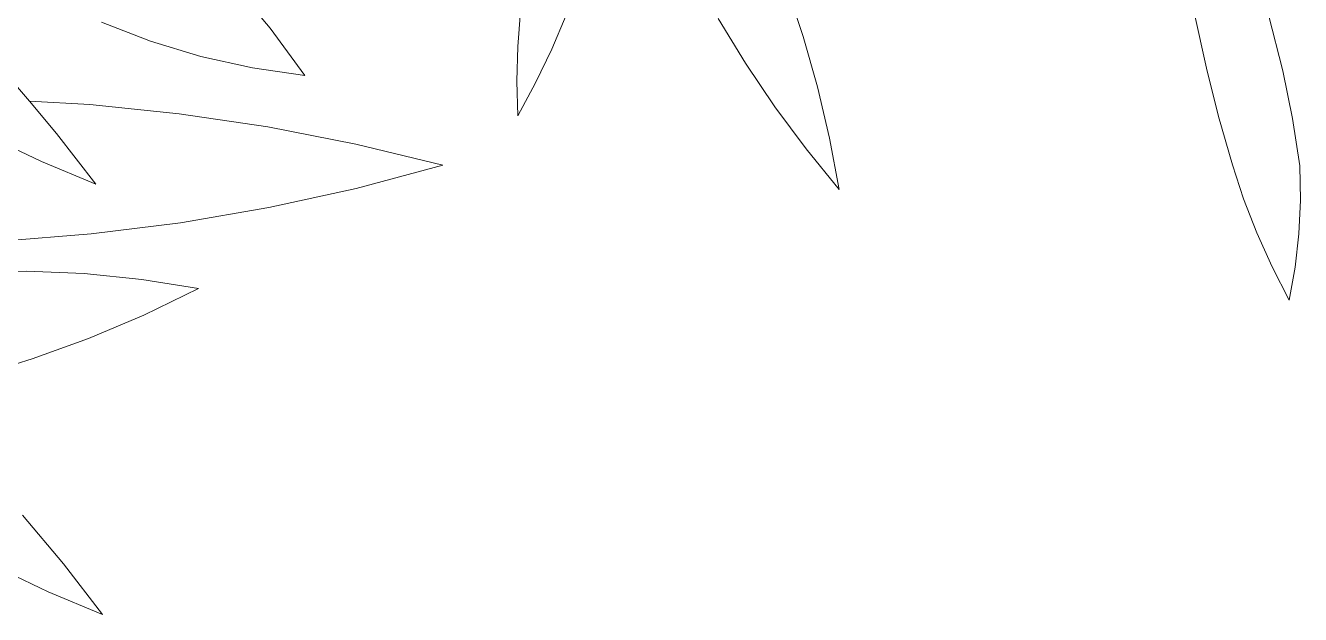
# Model space of a CAD drawing. Header units: millimetres. Extents: x 18 to 174501, y 22 to 24571.
# Drawn here: x 22473.5 to 22754.1, y 16739 to 16868.5 of the extents above; entities that cross this region are included whole.
import ezdxf

# ---------------------------------------------------------------- set-up
doc = ezdxf.new("R2010")
doc.units = ezdxf.units.MM
doc.header["$MEASUREMENT"] = 0
doc.layers.add('Edges', color=7, linetype='Continuous', lineweight=18)

# ---------------------------------------------------------------- blocks, each defined once
blk = doc.blocks.new('BAMBOOPLAN')
at = {"layer": 'Edges'}
for p, q in [((8.0879, -3.5407), (7.9718, -3.4025)), ((9.7645, -3.5666), (9.7123, -3.4097)), ((7.712, -3.5818), (7.5577, -3.5218)), ((8.8668, -3.5982), (8.8753, -3.4883)), ((8.9734, -3.6064), (9.0189, -3.4995)), ((9.5826, -3.6509), (9.4966, -3.5097)), ((11.0324, -3.6659), (10.9934, -3.4917)), ((11.2727, -3.6746), (11.2268, -3.4992)), ((8.1972, -3.689), (8.0879, -3.5407)), ((9.8094, -3.7254), (9.7645, -3.5666)), ((7.8702, -3.6297), (7.712, -3.5818)), ((8.8641, -3.7075), (8.8668, -3.5982)), ((8.9227, -3.712), (8.9734, -3.6064)), ((8.0321, -3.6655), (7.8702, -3.6297)), ((8.1972, -3.689), (8.0321, -3.6655)), ((9.6748, -3.7878), (9.5826, -3.6509)), ((11.0698, -3.8178), (11.0324, -3.6659)), ((11.3029, -3.8244), (11.2727, -3.6746)), ((7.3309, -3.7702), (7.2874, -3.7186)), ((8.8672, -3.8159), (8.8641, -3.7075)), ((8.8672, -3.8159), (8.9227, -3.712)), ((9.8469, -3.8859), (9.8094, -3.7254)), ((7.5205, -3.7809), (7.3309, -3.7702)), ((7.4165, -3.8715), (7.3309, -3.7702)), ((7.8016, -3.8096), (7.5205, -3.7809)), ((9.7731, -3.9201), (9.6748, -3.7878)), ((8.0807, -3.851), (7.8016, -3.8096)), ((11.1137, -3.9696), (11.0698, -3.8178)), ((11.3262, -3.9736), (11.3029, -3.8244)), ((7.3685, -3.9599), (7.2, -3.8791)), ((7.5396, -4.0311), (7.4165, -3.8715)), ((8.3572, -3.905), (8.0807, -3.851)), ((9.877, -4.0476), (9.8469, -3.8859)), ((8.6304, -3.9715), (8.3572, -3.905)), ((9.877, -4.0476), (9.7731, -3.9201)), ((7.5396, -4.0311), (7.3685, -3.9599)), ((8.6304, -3.9715), (8.3588, -4.0441)), ((11.1488, -4.0773), (11.1137, -3.9696)), ((11.3279, -4.0807), (11.3262, -3.9736)), ((8.3588, -4.0441), (8.0837, -4.1045)), ((11.1903, -4.1843), (11.1488, -4.0773)), ((11.3228, -4.1869), (11.3279, -4.0807)), ((8.0837, -4.1045), (7.8055, -4.1523)), ((7.8055, -4.1523), (7.5251, -4.1874)), ((7.5251, -4.1874), (7.2432, -4.2098)), ((11.2383, -4.2904), (11.1903, -4.1843)), ((11.311, -4.2918), (11.3228, -4.1869)), ((7.3219, -4.3042), (7.1396, -4.3069)), ((7.5034, -4.3119), (7.3219, -4.3042)), ((7.6839, -4.33), (7.5034, -4.3119)), ((7.8627, -4.3585), (7.6839, -4.33)), ((11.2925, -4.3953), (11.2383, -4.2904)), ((11.2925, -4.3953), (11.311, -4.2918)), ((7.8627, -4.3585), (7.6911, -4.4421)), ((7.6911, -4.4421), (7.5166, -4.5162)), ((7.5166, -4.5162), (7.3397, -4.5803)), ((7.3397, -4.5803), (7.1607, -4.6345)), ((7.438, -5.2238), (7.309, -5.0708)), ((7.39, -5.3121), (7.2215, -5.2313)), ((7.5611, -5.3833), (7.438, -5.2238)), ((7.5611, -5.3833), (7.39, -5.3121))]:
    blk.add_line(p, q, dxfattribs=at)

msp = doc.modelspace()

# ---------------------------------------------------------------- block references
at = {"xscale": 69.97983938875464, "yscale": 69.97983938875464, "zscale": 69.97983938875464}
msp.add_blockref('BAMBOOPLAN', (21961.34, 17115.69), dxfattribs=at)

doc.saveas('drawing.dxf')
